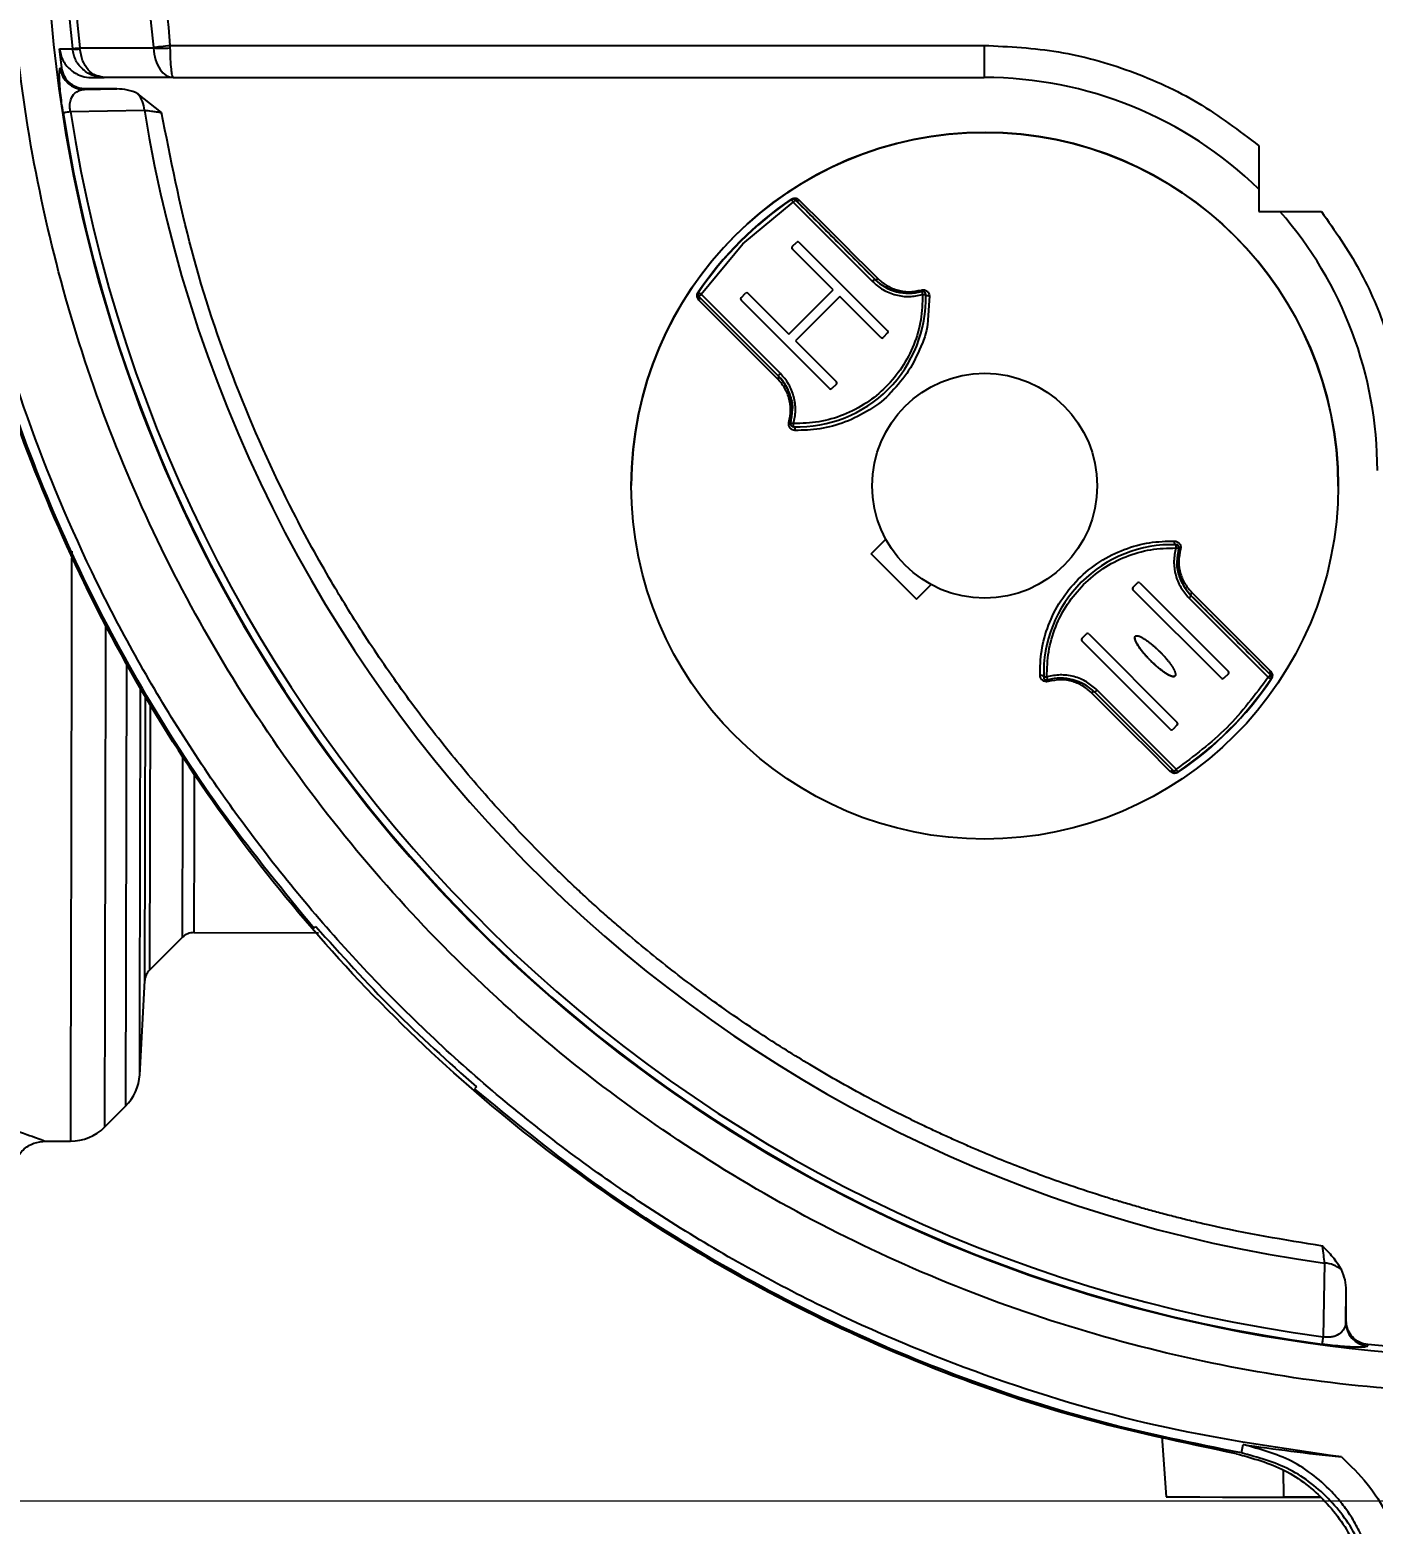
# Model space of a CAD drawing. Header units: millimetres. Extents: x 2126 to 3741, y 477 to 1658.
# Drawn here: x 2399.4 to 2483.1, y 1255.5 to 1348.6 of the extents above; entities that cross this region are included whole.
import ezdxf

# ---------------------------------------------------------------- set-up
doc = ezdxf.new("R2010")
doc.units = ezdxf.units.MM
doc.layers.add('AM_5', color=3, linetype='Continuous', lineweight=25)
doc.styles.add('SLDTEXTSTYLE1', font='txt.shx', dxfattribs={"width": 0.7, "bigfont": 'gbcbig.shx'})
doc.dimstyles.new('SLDDIMSTYLE12$0', dxfattribs={"dimtxt": 12, "dimasz": 10, "dimexe": 0, "dimexo": 0.0625, "dimgap": 0.875, "dimtad": 1, "dimdec": 1, "dimlfac": 1.8, "dimrnd": 1e-09, "dimzin": 12, "dimdsep": 46, "dimtxsty": 'SLDTEXTSTYLE1', "dimcen": 0.09, "dimdle": 8.16, "dimclrd": 3, "dimclre": 3, "dimadec": 0, "dimazin": 3, "dimtfac": 1, "dimtdec": 1, "dimtofl": 0, "dimtmove": 0, "dimatfit": 3, "dimfxl": 0, "dimfrac": 2, "dimtolj": 1, "dimlwd": 5, "dimlwe": 5, "dimarcsym": 0})

# ---------------------------------------------------------------- blocks, each defined once
blk = doc.blocks.new('*D20')
at = {"layer": 'AM_5', "color": 3, "lineweight": 5, "transparency": 16777216}
blk.add_line((2548.033, 1555.7), (2264.196, 1555.7), dxfattribs=at)
at = {"layer": 'AM_5', "color": 3, "linetype": 'Continuous', "lineweight": 5, "transparency": 16777216}
for p, q in [((2264.196, 1545.7), (2264.196, 1266.959)), ((2595.101, 1256.959), (2264.196, 1256.959))]:
    blk.add_line(p, q, dxfattribs=at)
at = {"layer": 'AM_5', "color": 3, "transparency": 16777216}
for points in [[(2262.529, 1545.7), (2265.863, 1545.7), (2264.196, 1555.7)], [(2262.529, 1266.959), (2265.863, 1266.959), (2264.196, 1256.959)]]:
    blk.add_solid(points, dxfattribs=at)
at = {"layer": 'Defpoints', "color": 0, "transparency": 16777216}
for p in [(2548.096, 1555.7), (2264.196, 1256.959), (2595.163, 1256.959)]:
    blk.add_point(p, dxfattribs=at)
at = {"layer": 'AM_5', "color": 0, "transparency": 16777216, "insert": (2257.321, 1403.647), "char_height": 12, "attachment_point": 5, "rotation": 90, "style": 'SLDTEXTSTYLE1'}
blk.add_mtext('\\A1;350', dxfattribs=at)
blk = doc.blocks.new('*D11')
at = {"layer": 'AM_5', "color": 3, "linetype": 'Continuous', "lineweight": 5, "transparency": 16777216}
for p, q in [((2370.664, 1257.376), (2370.616, 1235.02)), ((2519.74, 1234.701), (2380.616, 1234.999))]:
    blk.add_line(p, q, dxfattribs=at)
at = {"layer": 'AM_5', "color": 3, "lineweight": 5, "transparency": 16777216}
blk.add_line((2529.787, 1257.036), (2529.74, 1234.68), dxfattribs=at)
at = {"layer": 'AM_5', "color": 3, "transparency": 16777216}
for points in [[(2380.62, 1236.665), (2380.612, 1233.332), (2370.616, 1235.02)], [(2519.743, 1236.368), (2519.736, 1233.034), (2529.74, 1234.68)]]:
    blk.add_solid(points, dxfattribs=at)
at = {"layer": 'Defpoints', "color": 0, "transparency": 16777216}
for p in [(2370.664, 1257.438), (2529.788, 1257.098), (2370.616, 1235.02)]:
    blk.add_point(p, dxfattribs=at)
at = {"layer": 'AM_5', "color": 0, "transparency": 16777216, "insert": (2449.975, 1241.725), "char_height": 12, "attachment_point": 5, "rotation": 359.87749, "style": 'SLDTEXTSTYLE1'}
blk.add_mtext('\\A1;160', dxfattribs=at)

msp = doc.modelspace()

# ---------------------------------------------------------------- linework, layer by layer
at = {"color": 7, "linetype": 'Continuous', "lineweight": 25}
for p, q in [((2401.289, 1347.374), (2402.093, 1347.372)), ((2401.427, 1346.198), (2401.289, 1347.374)), ((2402.092, 1347.39), (2402.093, 1347.372)), ((2402.554, 1347.441), (2407.139, 1347.433)), ((2402.559, 1347.372), (2402.554, 1347.441)), ((2407.139, 1347.433), (2407.136, 1347.474)), ((2408.162, 1347.594), (2458.853, 1347.594)), ((2408.162, 1347.594), (2408.165, 1347.433)), ((2458.853, 1347.594), (2458.853, 1345.594)), ((2401.332, 1346.166), (2401.427, 1346.198)), ((2403.28, 1345.594), (2404.068, 1345.594)), ((2404.068, 1345.594), (2403.776, 1345.646)), ((2404.068, 1345.594), (2403.805, 1345.656)), ((2408.363, 1345.594), (2404.068, 1345.594)), ((2408.363, 1345.594), (2458.853, 1345.594)), ((2402.819, 1344.85), (2404.86, 1344.883)), ((2404.86, 1344.883), (2402.916, 1344.883)), ((2407.642, 1343.409), (2406.167, 1344.584)), ((2401.971, 1343.477), (2406.571, 1343.56)), ((2475.935, 1341.342), (2475.935, 1337.256)), ((2443.816, 1335.239), (2446.955, 1337.828)), ((2446.843, 1337.994), (2446.829, 1338.014)), ((2446.843, 1337.994), (2446.843, 1337.994)), ((2446.955, 1337.828), (2451.887, 1332.896)), ((2447.096, 1337.97), (2452.029, 1333.037)), ((2447.096, 1337.97), (2447.096, 1337.97)), ((2475.935, 1337.256), (2479.836, 1337.256)), ((2441.227, 1332.101), (2443.816, 1335.239)), ((2446.892, 1335.063), (2447.175, 1335.345)), ((2447.316, 1335.345), (2452.832, 1329.83)), ((2449.438, 1332.376), (2446.892, 1334.921)), ((2446.892, 1334.921), (2446.892, 1334.921)), ((2449.438, 1332.376), (2446.892, 1334.921)), ((2441.061, 1332.213), (2441.041, 1332.226)), ((2441.061, 1332.213), (2441.061, 1332.213)), ((2443.71, 1331.881), (2443.993, 1332.163)), ((2444.134, 1332.163), (2446.68, 1329.618)), ((2446.68, 1329.618), (2449.438, 1332.376)), ((2449.438, 1332.376), (2449.438, 1332.376)), ((2452.029, 1333.037), (2452.029, 1333.037)), ((2441.089, 1331.724), (2440.991, 1331.902)), ((2441.027, 1332.101), (2441.027, 1332.101)), ((2446.018, 1327.027), (2441.086, 1331.959)), ((2446.16, 1327.168), (2441.227, 1332.101)), ((2449.225, 1326.224), (2443.71, 1331.739)), ((2443.71, 1331.739), (2443.71, 1331.739)), ((2449.225, 1326.224), (2443.71, 1331.739)), ((2449.862, 1331.951), (2447.104, 1329.194)), ((2449.862, 1331.951), (2447.104, 1329.194)), ((2452.407, 1329.406), (2449.862, 1331.951)), ((2449.862, 1331.951), (2449.862, 1331.951)), ((2452.407, 1329.406), (2449.862, 1331.951)), ((2455.21, 1331.837), (2455.21, 1331.837)), ((2455.435, 1331.991), (2455.334, 1330.48)), ((2452.407, 1329.406), (2452.407, 1329.406)), ((2452.832, 1329.689), (2452.549, 1329.406)), ((2452.832, 1329.689), (2452.549, 1329.406)), ((2452.549, 1329.406), (2452.549, 1329.406)), ((2452.832, 1329.689), (2452.832, 1329.689)), ((2447.104, 1329.194), (2449.65, 1326.648)), ((2447.104, 1329.194), (2447.104, 1329.194)), ((2449.225, 1326.224), (2449.225, 1326.224)), ((2449.65, 1326.507), (2449.367, 1326.224)), ((2449.65, 1326.507), (2449.367, 1326.224)), ((2449.367, 1326.224), (2449.367, 1326.224)), ((2449.65, 1326.507), (2449.65, 1326.507)), ((2446.895, 1324.903), (2446.787, 1324.102)), ((2446.78, 1324.049), (2446.78, 1324.049)), ((2446.974, 1323.849), (2446.98, 1324.049)), ((2436.878, 1320.202), (2436.878, 1320.202)), ((2480.877, 1320.155), (2480.877, 1320.155)), ((2451.806, 1315.935), (2452.72, 1316.849)), ((2452.72, 1316.849), (2452.72, 1316.849)), ((2470.781, 1316.507), (2470.775, 1316.307)), ((2451.806, 1315.935), (2454.635, 1313.107)), ((2470.86, 1315.454), (2470.968, 1316.254)), ((2470.975, 1316.307), (2470.975, 1316.307)), ((2455.548, 1314.02), (2454.635, 1313.107)), ((2454.635, 1313.107), (2455.548, 1314.02)), ((2455.548, 1314.02), (2455.548, 1314.02)), ((2468.105, 1313.849), (2468.388, 1314.132)), ((2473.621, 1308.193), (2468.105, 1313.708)), ((2468.105, 1313.708), (2468.105, 1313.708)), ((2473.621, 1308.193), (2468.105, 1313.708)), ((2468.53, 1314.132), (2474.045, 1308.617)), ((2454.635, 1313.107), (2454.635, 1313.107)), ((2471.595, 1313.188), (2476.528, 1308.255)), ((2471.737, 1313.329), (2476.669, 1308.397)), ((2471.737, 1313.329), (2471.737, 1313.329)), ((2464.923, 1310.667), (2465.206, 1310.95)), ((2465.348, 1310.95), (2470.863, 1305.435)), ((2470.439, 1305.011), (2464.923, 1310.526)), ((2464.923, 1310.526), (2464.923, 1310.526)), ((2470.439, 1305.011), (2464.923, 1310.526)), ((2405.46, 1309.21), (2405.401, 1281.55)), ((2462.545, 1308.519), (2462.545, 1308.519)), ((2473.621, 1308.193), (2473.621, 1308.193)), ((2474.045, 1308.475), (2473.762, 1308.193)), ((2474.045, 1308.475), (2473.762, 1308.193)), ((2473.762, 1308.193), (2473.762, 1308.193)), ((2474.045, 1308.475), (2474.045, 1308.475)), ((2476.666, 1308.632), (2476.772, 1308.441)), ((2476.669, 1308.397), (2476.669, 1308.397)), ((2476.714, 1308.13), (2476.694, 1308.143)), ((2476.728, 1308.255), (2476.728, 1308.255)), ((2406.599, 1289.366), (2406.637, 1307.128)), ((2470.659, 1302.386), (2465.726, 1307.319)), ((2470.8, 1302.528), (2465.868, 1307.46)), ((2406.928, 1306.691), (2406.892, 1290.02)), ((2470.863, 1305.293), (2470.58, 1305.011)), ((2470.863, 1305.293), (2470.58, 1305.011)), ((2470.863, 1305.293), (2470.863, 1305.293)), ((2470.439, 1305.011), (2470.439, 1305.011)), ((2470.58, 1305.011), (2470.58, 1305.011)), ((2470.601, 1302.291), (2470.423, 1302.39)), ((2470.912, 1302.362), (2470.926, 1302.342)), ((2409.653, 1292.356), (2417.402, 1292.339)), ((2417.129, 1292.63), (2417.24, 1292.742)), ((2406.892, 1290.02), (2408.945, 1292.064)), ((2406.278, 1283.478), (2406.599, 1289.366)), ((2427.235, 1282.746), (2427.124, 1282.635)), ((2404.092, 1280.246), (2405.401, 1281.55)), ((2400.411, 1279.375), (2401.968, 1279.372)), ((2480.031, 1271.78), (2479.949, 1267.193)), ((2481.346, 1268.103), (2481.378, 1270.067)), ((2481.378, 1268.197), (2481.378, 1270.067)), ((2482.726, 1266.704), (2482.695, 1266.612)), ((2485.17, 1266.49), (2482.726, 1266.704)), ((2469.909, 1260.984), (2470.164, 1257.226)), ((2474.85, 1259.965), (2474.969, 1260.481)), ((2477.499, 1257.21), (2477.476, 1258.893)), ((2479.715, 1257.206), (2477.499, 1257.21))]:
    msp.add_line(p, q, dxfattribs=at)
at = {"color": 7, "linetype": 'Continuous', "lineweight": 25, "flags": 128}
for points in [[(2402.092, 1347.39), (2402.106, 1347.391), (2402.133, 1347.394), (2402.173, 1347.399), (2402.226, 1347.405), (2402.292, 1347.412), (2402.369, 1347.421), (2402.456, 1347.43), (2402.554, 1347.441)], [(2407.136, 1347.474), (2407.243, 1347.486), (2407.359, 1347.5), (2407.481, 1347.514), (2407.61, 1347.529), (2407.743, 1347.545), (2407.881, 1347.561), (2408.021, 1347.577), (2408.162, 1347.594)], [(2402.819, 1344.85), (2402.873, 1344.869), (2402.916, 1344.883)], [(2401.511, 1343.406), (2401.525, 1343.408), (2401.552, 1343.413), (2401.592, 1343.419), (2401.645, 1343.427), (2401.71, 1343.437), (2401.786, 1343.449), (2401.874, 1343.462), (2401.971, 1343.477)], [(2446.843, 1337.994), (2446.845, 1337.991), (2446.851, 1337.982), (2446.862, 1337.966), (2446.876, 1337.946), (2446.892, 1337.92), (2446.912, 1337.892), (2446.933, 1337.861), (2446.955, 1337.828)], [(2447.096, 1337.97), (2447.093, 1337.967), (2447.085, 1337.959), (2447.072, 1337.946), (2447.055, 1337.928), (2447.033, 1337.907), (2447.009, 1337.883), (2446.982, 1337.856), (2446.955, 1337.828)], [(2447.332, 1337.966), (2447.814, 1337.484), (2448.336, 1336.961), (2448.898, 1336.4), (2449.496, 1335.802), (2450.129, 1335.168), (2450.797, 1334.501), (2451.496, 1333.802), (2452.224, 1333.073)], [(2452.029, 1333.037), (2452.045, 1333.025), (2452.065, 1333.018), (2452.088, 1333.016), (2452.113, 1333.018), (2452.141, 1333.025), (2452.169, 1333.037), (2452.197, 1333.053), (2452.224, 1333.073)], [(2441.061, 1332.213), (2441.065, 1332.211), (2441.074, 1332.204), (2441.089, 1332.194), (2441.11, 1332.18), (2441.135, 1332.163), (2441.164, 1332.144), (2441.195, 1332.123), (2441.227, 1332.101)], [(2452.029, 1333.037), (2452.026, 1333.035), (2452.018, 1333.026), (2452.005, 1333.013), (2451.987, 1332.996), (2451.966, 1332.974), (2451.941, 1332.95), (2451.915, 1332.923), (2451.887, 1332.896)], [(2454.953, 1332.268), (2454.954, 1332.264), (2454.957, 1332.253), (2454.962, 1332.236), (2454.969, 1332.212), (2454.977, 1332.182), (2454.986, 1332.149), (2454.996, 1332.113), (2455.007, 1332.075)], [(2441.086, 1331.959), (2441.088, 1331.962), (2441.096, 1331.97), (2441.11, 1331.983), (2441.127, 1332.001), (2441.149, 1332.022), (2441.173, 1332.047), (2441.2, 1332.073), (2441.227, 1332.101)], [(2445.982, 1326.831), (2445.253, 1327.56), (2444.554, 1328.259), (2443.887, 1328.926), (2443.254, 1329.56), (2442.655, 1330.158), (2442.094, 1330.719), (2441.572, 1331.242), (2441.089, 1331.724)], [(2455.007, 1332.075), (2455.046, 1332.077), (2455.083, 1332.078), (2455.118, 1332.079), (2455.148, 1332.08), (2455.173, 1332.08), (2455.192, 1332.081), (2455.203, 1332.081), (2455.207, 1332.081)], [(2455.435, 1331.991), (2455.392, 1331.989), (2455.351, 1331.992), (2455.312, 1331.999), (2455.277, 1332.01), (2455.248, 1332.024), (2455.226, 1332.042), (2455.212, 1332.061), (2455.207, 1332.081)], [(2446.018, 1327.027), (2446.03, 1327.011), (2446.037, 1326.991), (2446.04, 1326.968), (2446.037, 1326.942), (2446.03, 1326.915), (2446.018, 1326.887), (2446.002, 1326.859), (2445.982, 1326.831)], [(2446.018, 1327.027), (2446.021, 1327.03), (2446.029, 1327.038), (2446.042, 1327.051), (2446.06, 1327.068), (2446.081, 1327.09), (2446.106, 1327.114), (2446.132, 1327.141), (2446.16, 1327.168)], [(2446.787, 1324.102), (2446.791, 1324.101), (2446.802, 1324.098), (2446.82, 1324.093), (2446.844, 1324.087), (2446.873, 1324.078), (2446.906, 1324.069), (2446.943, 1324.059), (2446.98, 1324.049)], [(2446.974, 1323.849), (2446.995, 1323.844), (2447.014, 1323.83), (2447.031, 1323.808), (2447.046, 1323.779), (2447.057, 1323.744), (2447.064, 1323.705), (2447.066, 1323.663), (2447.065, 1323.621)], [(2470.781, 1316.507), (2470.76, 1316.512), (2470.741, 1316.526), (2470.724, 1316.548), (2470.709, 1316.577), (2470.698, 1316.612), (2470.691, 1316.651), (2470.689, 1316.693), (2470.69, 1316.735)], [(2402.047, 1316.114), (2402.045, 1315.257), (2402.036, 1310.953), (2402.027, 1306.858), (2402.019, 1302.99), (2402.011, 1299.366), (2402.004, 1296.003), (2401.997, 1292.915), (2401.991, 1290.118), (2401.986, 1287.622), (2401.981, 1285.44), (2401.977, 1283.581), (2401.974, 1282.053), (2401.971, 1280.864), (2401.97, 1280.019), (2401.969, 1279.521), (2401.968, 1279.372)], [(2454.635, 1313.107), (2454.282, 1313.46), (2453.928, 1313.813), (2453.575, 1314.167), (2453.221, 1314.521), (2452.867, 1314.875), (2452.513, 1315.229), (2452.159, 1315.582), (2451.806, 1315.935)], [(2470.968, 1316.254), (2470.964, 1316.255), (2470.953, 1316.258), (2470.935, 1316.263), (2470.911, 1316.269), (2470.882, 1316.278), (2470.849, 1316.287), (2470.812, 1316.297), (2470.775, 1316.307)], [(2471.737, 1313.329), (2471.734, 1313.327), (2471.726, 1313.318), (2471.713, 1313.305), (2471.695, 1313.288), (2471.674, 1313.266), (2471.649, 1313.242), (2471.623, 1313.215), (2471.595, 1313.188)], [(2471.737, 1313.329), (2471.725, 1313.345), (2471.718, 1313.365), (2471.715, 1313.388), (2471.718, 1313.414), (2471.725, 1313.441), (2471.737, 1313.469), (2471.753, 1313.498), (2471.773, 1313.525)], [(2471.773, 1313.525), (2472.502, 1312.796), (2473.201, 1312.097), (2473.868, 1311.43), (2474.501, 1310.796), (2475.1, 1310.198), (2475.661, 1309.637), (2476.183, 1309.115), (2476.666, 1308.632)], [(2404.158, 1311.431), (2404.156, 1310.39), (2404.147, 1306.33), (2404.139, 1302.508), (2404.131, 1298.941), (2404.124, 1295.646), (2404.118, 1292.638), (2404.112, 1289.931), (2404.107, 1287.537), (2404.103, 1285.469), (2404.099, 1283.735), (2404.096, 1282.343), (2404.094, 1281.3), (2404.092, 1280.611), (2404.092, 1280.279), (2404.092, 1280.246)], [(2462.548, 1308.275), (2462.543, 1308.295), (2462.529, 1308.315), (2462.507, 1308.332), (2462.478, 1308.346), (2462.443, 1308.357), (2462.404, 1308.364), (2462.363, 1308.367), (2462.32, 1308.365)], [(2462.548, 1308.275), (2462.552, 1308.275), (2462.563, 1308.275), (2462.582, 1308.276), (2462.607, 1308.276), (2462.637, 1308.277), (2462.672, 1308.278), (2462.709, 1308.279), (2462.748, 1308.281)], [(2462.802, 1308.088), (2462.801, 1308.092), (2462.798, 1308.103), (2462.793, 1308.12), (2462.786, 1308.144), (2462.778, 1308.174), (2462.769, 1308.207), (2462.759, 1308.243), (2462.748, 1308.281)], [(2476.669, 1308.397), (2476.667, 1308.394), (2476.659, 1308.386), (2476.645, 1308.373), (2476.628, 1308.355), (2476.606, 1308.334), (2476.582, 1308.309), (2476.555, 1308.283), (2476.528, 1308.255)], [(2476.528, 1308.255), (2476.56, 1308.233), (2476.591, 1308.212), (2476.62, 1308.193), (2476.645, 1308.176), (2476.666, 1308.162), (2476.681, 1308.152), (2476.69, 1308.145), (2476.694, 1308.143)], [(2465.726, 1307.319), (2465.71, 1307.331), (2465.69, 1307.338), (2465.667, 1307.34), (2465.642, 1307.338), (2465.614, 1307.331), (2465.586, 1307.319), (2465.558, 1307.303), (2465.531, 1307.283)], [(2470.423, 1302.39), (2469.941, 1302.872), (2469.419, 1303.395), (2468.857, 1303.956), (2468.259, 1304.554), (2467.626, 1305.188), (2466.958, 1305.855), (2466.259, 1306.554), (2465.531, 1307.283)], [(2465.726, 1307.319), (2465.729, 1307.322), (2465.737, 1307.33), (2465.75, 1307.343), (2465.768, 1307.36), (2465.789, 1307.382), (2465.814, 1307.406), (2465.84, 1307.433), (2465.868, 1307.46)], [(2470.659, 1302.386), (2470.662, 1302.389), (2470.67, 1302.397), (2470.683, 1302.41), (2470.7, 1302.428), (2470.722, 1302.449), (2470.746, 1302.474), (2470.773, 1302.5), (2470.8, 1302.528)], [(2470.912, 1302.362), (2470.91, 1302.365), (2470.904, 1302.375), (2470.893, 1302.39), (2470.879, 1302.41), (2470.863, 1302.436), (2470.843, 1302.464), (2470.822, 1302.495), (2470.8, 1302.528)], [(2481.378, 1268.197), (2481.36, 1268.144), (2481.346, 1268.103)], [(2479.888, 1266.731), (2479.89, 1266.746), (2479.894, 1266.773), (2479.899, 1266.813), (2479.906, 1266.866), (2479.915, 1266.931), (2479.925, 1267.008), (2479.937, 1267.095), (2479.949, 1267.193)], [(2470.164, 1257.226), (2470.173, 1257.226), (2470.47, 1257.225), (2471.176, 1257.224), (2472.259, 1257.222), (2473.672, 1257.219), (2475.35, 1257.215), (2477.22, 1257.211)], [(2477.22, 1257.211), (2478.401, 1257.208), (2479.523, 1257.206), (2479.776, 1257.206)]]:
    msp.add_lwpolyline(points, dxfattribs=at)
at = {"color": 7, "linetype": 'Continuous', "lineweight": 25}
for radius in [22, 7]:
    msp.add_circle((2458.877, 1320.178), radius, dxfattribs=at)
for centre, radius, start, end in [((2491.878, 1357.383), 91.48, 295.79271, 180), ((2491.878, 1357.383), 90.341, 353.64897, 186.35103), ((2491.878, 1357.383), 89.875, 353.64897, 186.35103), ((2491.878, 1357.383), 85.319, 353.33017, 186.66983), ((2491.878, 1357.383), 91.48, 180, 290.22656), ((2402.326, 1349.198), 1.84, 262.72784, 277.27081), ((2407.652, 1361.756), 14.332, 267.94958, 272.05017), ((2402.821, 1346.35), 1.5, 187.07071, 269.91276), ((2458.853, 1321.13), 24.464, 45.7131, 90), ((2404.81, 1343.458), 1.764, 3.33536, 39.6988), ((2491.878, 1357.383), 91.441, 188.79238, 262.46584), ((2491.878, 1357.383), 90.976, 188.79238, 262.46584), ((2491.878, 1357.383), 86.42, 189.2043, 262.12076), ((2458.877, 1320.178), 22, 359.93876, 179.93876), ((2458.877, 1320.178), 21.524, 124.039, 145.96101), ((2458.877, 1320.178), 21.5, 124.039, 145.96101), ((2458.877, 1320.178), 21.5, 124.039, 145.96101), ((2446.955, 1337.828), 0.2, 45, 124.039), ((2447.216, 1338.106), 0.182, 228.62275, 309.53632), ((2458.853, 1321.13), 24.464, 0, 41.23805), ((2446.963, 1334.992), 0.1, 135, 225), ((2446.963, 1334.992), 0.1, 179.93876, 225), ((2447.246, 1335.275), 0.1, 45, 135), ((2441.227, 1332.101), 0.2, 145.96101, 225), ((2444.064, 1332.093), 0.1, 45, 135), ((2454.15, 1335.159), 3, 225, 285.53097), ((2454.273, 1332.161), 0.689, 8.91012, 16.87572), ((2455.007, 1332.075), 0.2, 45, 105.53097), ((2455.007, 1332.075), 0.2, 1.69061, 45), ((2440.949, 1331.84), 0.182, 320.52206, 40.08436), ((2443.781, 1331.81), 0.1, 135, 225), ((2443.781, 1331.81), 0.1, 179.93876, 225), ((2447.21, 1331.845), 8, 268.3094, 1.69061), ((2452.478, 1329.476), 0.1, 225, 315), ((2452.478, 1329.476), 0.1, 225, 315), ((2452.761, 1329.759), 0.1, 315, 45), ((2452.761, 1329.759), 0.1, 315, 359.93876), ((2443.897, 1324.906), 3, 344.46904, 45), ((2449.579, 1326.577), 0.1, 315, 45), ((2449.579, 1326.577), 0.1, 315, 359.93876), ((2449.296, 1326.294), 0.1, 225, 315), ((2449.296, 1326.294), 0.1, 225, 315), ((2446.894, 1324.783), 0.689, 253.12457, 261.08826), ((2446.98, 1324.049), 0.2, 164.46904, 225), ((2446.98, 1324.049), 0.2, 225, 268.3094), ((2470.545, 1308.511), 8, 88.3094, 181.69061), ((2470.775, 1316.307), 0.2, 45, 88.3094), ((2470.775, 1316.307), 0.2, 344.46904, 45), ((2473.858, 1315.451), 3, 164.46904, 225), ((2470.861, 1315.574), 0.688, 73.124, 81.09101), ((2468.176, 1313.779), 0.1, 135, 225), ((2468.176, 1313.779), 0.1, 179.93876, 225), ((2468.459, 1314.062), 0.1, 45, 135), ((2465.277, 1310.88), 0.1, 45, 135), ((2464.994, 1310.597), 0.1, 135, 225), ((2464.994, 1310.597), 0.1, 179.93876, 225), ((2462.748, 1308.281), 0.2, 181.69061, 225), ((2462.748, 1308.281), 0.2, 225, 285.53097), ((2463.605, 1305.197), 3, 45, 105.53097), ((2463.482, 1308.195), 0.689, 188.91062, 196.87572), ((2458.877, 1320.178), 21.5, 304.039, 325.96101), ((2458.877, 1320.178), 21.524, 304.039, 325.96101), ((2473.691, 1308.263), 0.1, 225, 315), ((2473.691, 1308.263), 0.1, 225, 315), ((2473.974, 1308.546), 0.1, 315, 45), ((2473.974, 1308.546), 0.1, 315, 359.93876), ((2476.806, 1308.517), 0.182, 140.46383, 221.37738), ((2476.528, 1308.255), 0.2, 325.96101, 45), ((2470.792, 1305.364), 0.1, 315, 45), ((2470.792, 1305.364), 0.1, 315, 359.93876), ((2470.509, 1305.081), 0.1, 225, 315), ((2470.509, 1305.081), 0.1, 225, 315), ((2470.539, 1302.249), 0.182, 49.91552, 129.47781), ((2470.8, 1302.528), 0.2, 225, 304.039), ((2409.651, 1291.356), 1, 89.87803, 134.86738), ((2407.598, 1289.311), 1, 134.87751, 176.87751), ((2403.285, 1283.676), 3, 314.87751, 356.87751), ((2401.975, 1282.372), 3, 269.87751, 314.87751), ((2479.947, 1270.01), 1.772, 50.3646, 87.29391), ((2482.846, 1268.105), 1.5, 180.08872, 264.21159)]:
    msp.add_arc(centre, radius, start, end, dxfattribs=at)
for points in [[(2491.878, 1441.67), (2488.915, 1441.58), (2482.99, 1441.399), (2474.201, 1439.944), (2465.608, 1437.639), (2457.307, 1434.424), (2449.39, 1430.358), (2441.945, 1425.481), (2435.054, 1419.847), (2428.795, 1413.519), (2423.237, 1406.567), (2418.442, 1399.069), (2414.462, 1391.108), (2411.343, 1382.773), (2409.114, 1374.154), (2407.823, 1365.352), (2407.399, 1356.453), (2407.907, 1350.547), (2408.162, 1347.594)], [(2491.878, 1263.644), (2488.81, 1263.731), (2482.675, 1263.905), (2473.561, 1265.308), (2464.623, 1267.533), (2455.947, 1270.641), (2447.618, 1274.579), (2439.715, 1279.317), (2432.314, 1284.805), (2425.487, 1290.993), (2419.299, 1297.82), (2413.81, 1305.221), (2409.073, 1313.124), (2405.135, 1321.454), (2402.027, 1330.129), (2399.802, 1339.067), (2398.399, 1348.181), (2398.224, 1354.317), (2398.137, 1357.384)], [(2458.853, 1347.594), (2460.401, 1347.516), (2463.497, 1347.36), (2467.989, 1346.092), (2472.237, 1344.161), (2474.703, 1342.282), (2475.935, 1341.342)], [(2481.088, 1259.711), (2477.437, 1260.235), (2470.134, 1261.283), (2459.49, 1264.402), (2449.247, 1268.61), (2439.547, 1273.966), (2430.507, 1280.37), (2422.245, 1287.752), (2414.864, 1296.014), (2408.459, 1305.053), (2403.104, 1314.754), (2398.896, 1324.997), (2395.776, 1335.64), (2394.728, 1342.943), (2394.204, 1346.595)], [(2474.546, 1259.913), (2471.252, 1260.6), (2464.663, 1261.972), (2455.111, 1265.293), (2445.928, 1269.497), (2437.225, 1274.633), (2429.088, 1280.622), (2421.603, 1287.409), (2414.848, 1294.923), (2408.893, 1303.085), (2403.795, 1311.81), (2399.63, 1321.011), (2396.351, 1330.578), (2395.006, 1337.172), (2394.334, 1340.469)], [(2417.129, 1292.63), (2415.242, 1294.927), (2411.467, 1299.52), (2406.622, 1307.02), (2402.422, 1314.891), (2398.974, 1323.12), (2396.222, 1331.615), (2395.046, 1337.442), (2394.458, 1340.356)], [(2452.029, 1333.037), (2451.064, 1334.002), (2449.136, 1335.93), (2447.776, 1337.29), (2447.096, 1337.97)], [(2479.836, 1337.256), (2480.663, 1336.069), (2482.317, 1333.694), (2484.006, 1329.679), (2485.113, 1325.466), (2485.249, 1322.575), (2485.317, 1321.13)], [(2476.669, 1308.397), (2475.989, 1309.077), (2474.63, 1310.436), (2472.701, 1312.365), (2471.737, 1313.329)], [(2476.528, 1308.255), (2475.711, 1307.163), (2474.076, 1304.979), (2471.892, 1303.345), (2470.8, 1302.528)], [(2417.24, 1292.742), (2418.816, 1290.986), (2421.969, 1287.475), (2425.48, 1284.323), (2427.235, 1282.746)], [(2474.85, 1259.965), (2471.936, 1260.552), (2466.109, 1261.728), (2457.614, 1264.481), (2449.385, 1267.928), (2441.514, 1272.128), (2434.014, 1276.973), (2429.42, 1280.748), (2427.124, 1282.635)], [(2474.546, 1259.913), (2475.574, 1259.631), (2477.63, 1259.066), (2480.163, 1257.05), (2482.041, 1254.412), (2482.494, 1252.329), (2482.721, 1251.287)]]:
    msp.add_open_spline(points, degree=3, dxfattribs=at)
for points, knots in [([(2401.289, 1347.374), (2401.338, 1347.146), (2401.441, 1346.668), (2401.907, 1346.076), (2402.498, 1345.715), (2402.978, 1345.602), (2403.221, 1345.595), (2403.28, 1345.594)], [0, 0, 0, 0, 0.238485, 0.499488, 0.749325, 0.939675, 1, 1, 1, 1]), ([(2403.776, 1345.646), (2403.642, 1345.663), (2403.27, 1345.708), (2402.739, 1346.059), (2402.257, 1346.635), (2402.148, 1347.125), (2402.093, 1347.372)], [0, 0, 0, 0, 0.156251, 0.431173, 0.712703, 1, 1, 1, 1]), ([(2403.805, 1345.656), (2403.716, 1345.67), (2403.446, 1345.716), (2403.053, 1346.06), (2402.684, 1346.634), (2402.601, 1347.125), (2402.559, 1347.372)], [0, 0, 0, 0, 0.138579, 0.41926, 0.706686, 1, 1, 1, 1]), ([(2407.139, 1347.433), (2407.17, 1347.179), (2407.23, 1346.677), (2407.526, 1346.074), (2407.916, 1345.67), (2408.214, 1345.619), (2408.363, 1345.594)], [0, 0, 0, 0, 0.257715, 0.510098, 0.756509, 1, 1, 1, 1]), ([(2408.165, 1347.433), (2408.169, 1347.195), (2408.179, 1346.703), (2408.222, 1346.124), (2408.273, 1345.79), (2408.319, 1345.623), (2408.348, 1345.604), (2408.363, 1345.594)], [0, 0, 0, 0, 0.2418389, 0.4991239, 0.7089992, 0.8444504, 1, 1, 1, 1]), ([(2401.511, 1343.406), (2401.48, 1343.616), (2401.416, 1344.049), (2401.35, 1344.631), (2401.303, 1345.135), (2401.274, 1345.64), (2401.274, 1346.066), (2401.312, 1346.131), (2401.332, 1346.166)], [0, 0, 0, 0, 0.120786, 0.249076, 0.373135, 0.501375, 0.740466, 1, 1, 1, 1]), ([(2402.916, 1344.883), (2402.807, 1344.89), (2402.6, 1344.904), (2402.254, 1345.019), (2401.884, 1345.256), (2401.549, 1345.669), (2401.467, 1346.024), (2401.427, 1346.198)], [0, 0, 0, 0, 0.150225, 0.287109, 0.500534, 0.753834, 1, 1, 1, 1]), ([(2401.971, 1343.477), (2401.958, 1343.544), (2401.933, 1343.678), (2401.928, 1343.872), (2401.946, 1344.047), (2402.021, 1344.361), (2402.302, 1344.748), (2402.616, 1344.81), (2402.819, 1344.85)], [0, 0, 0, 0, 0.057411, 0.114519, 0.17526, 0.241321, 0.512489, 1, 1, 1, 1]), ([(2406.167, 1344.584), (2405.958, 1344.673), (2405.539, 1344.85), (2405.086, 1344.872), (2404.86, 1344.883)], [0, 0, 0, 0, 0.501536, 1, 1, 1, 1]), ([(2406.571, 1343.56), (2406.712, 1343.542), (2406.936, 1343.513), (2407.314, 1343.459), (2407.529, 1343.427), (2407.642, 1343.409)], [0, 0, 0, 0, 0.446397, 0.709937, 1, 1, 1, 1]), ([(2479.904, 1272.84), (2477.524, 1273.23), (2474.833, 1273.672), (2471.873, 1274.371), (2470.953, 1274.598), (2470.036, 1274.835), (2469.122, 1275.082), (2468.211, 1275.34), (2467.573, 1275.528), (2466.968, 1275.71), (2465.918, 1276.032), (2464.337, 1276.551), (2462.555, 1277.183), (2461.01, 1277.765), (2459.766, 1278.261), (2458.735, 1278.689), (2457.944, 1279.027), (2457.156, 1279.373), (2456.372, 1279.727), (2455.591, 1280.089), (2455.045, 1280.348), (2454.527, 1280.599), (2453.461, 1281.119), (2451.763, 1281.992), (2449.752, 1283.101), (2447.558, 1284.382), (2445.324, 1285.782), (2443.253, 1287.184), (2442.01, 1288.069), (2440.948, 1288.844), (2439.783, 1289.719), (2438.26, 1290.92), (2436.994, 1291.966), (2435.981, 1292.832), (2435.212, 1293.506), (2434.451, 1294.189), (2433.698, 1294.882), (2432.954, 1295.583), (2432.441, 1296.078), (2431.987, 1296.522), (2430.52, 1297.971), (2428.15, 1300.485), (2425.161, 1304.035), (2422.556, 1307.467), (2420.235, 1310.869), (2417.978, 1314.535), (2415.192, 1319.615), (2412.137, 1326.459), (2409.335, 1334.795), (2408.206, 1340.538), (2407.642, 1343.409)], [0, 0, 0, 0, 0.066905, 0.07567, 0.084434, 0.093199, 0.101963, 0.110727, 0.119491, 0.120425, 0.128278, 0.149963, 0.166623, 0.180753, 0.195817, 0.203781, 0.211745, 0.219709, 0.227673, 0.235637, 0.243601, 0.24445, 0.251616, 0.276532, 0.297465, 0.315335, 0.34708, 0.370638, 0.384759, 0.389435, 0.407138, 0.425205, 0.443272, 0.452736, 0.4622, 0.471663, 0.481127, 0.490591, 0.500054, 0.500928, 0.50821, 0.557321, 0.596775, 0.636995, 0.676885, 0.711064, 0.756485, 0.837657, 0.918828, 1, 1, 1, 1]), ([(2446.829, 1338.014), (2446.842, 1338.023), (2446.869, 1338.04), (2446.93, 1338.066), (2447.029, 1338.088), (2447.192, 1338.074), (2447.276, 1338.009), (2447.332, 1337.966)], [0, 0, 0, 0, 0.057749, 0.117154, 0.251526, 0.501174, 1, 1, 1, 1]), ([(2447.096, 1337.97), (2447.071, 1337.99), (2447.033, 1338.02), (2446.959, 1338.032), (2446.904, 1338.024), (2446.87, 1338.01), (2446.854, 1338.001), (2446.846, 1337.997), (2446.843, 1337.994)], [0, 0, 0, 0, 0.500032, 0.773163, 0.911126, 0.959646, 0.980448, 1, 1, 1, 1]), ([(2452.224, 1333.073), (2452.391, 1332.928), (2452.725, 1332.635), (2453.385, 1332.348), (2454.144, 1332.213), (2454.669, 1332.312), (2454.932, 1332.361)], [0, 0, 0, 0, 0.24976, 0.500155, 0.750188, 1, 1, 1, 1]), ([(2440.991, 1331.902), (2440.988, 1331.906), (2440.967, 1331.942), (2440.969, 1332.027), (2440.99, 1332.125), (2441.016, 1332.186), (2441.033, 1332.213), (2441.041, 1332.226)], [0, 0, 0, 0, 0.064166, 0.529622, 0.780974, 0.892035, 1, 1, 1, 1]), ([(2451.887, 1332.896), (2452.098, 1332.715), (2452.526, 1332.346), (2453.327, 1332.031), (2454.18, 1331.911), (2454.734, 1332.021), (2455.007, 1332.075)], [0, 0, 0, 0, 0.245589, 0.5, 0.754411, 1, 1, 1, 1]), ([(2454.953, 1332.268), (2454.681, 1332.216), (2454.12, 1332.108), (2453.317, 1332.245), (2452.589, 1332.551), (2452.223, 1332.869), (2452.029, 1333.037)], [0, 0, 0, 0, 0.242664, 0.499933, 0.73499, 1, 1, 1, 1]), ([(2454.932, 1332.361), (2454.964, 1332.368), (2455.028, 1332.381), (2455.124, 1332.37), (2455.213, 1332.34), (2455.313, 1332.275), (2455.409, 1332.16), (2455.426, 1332.047), (2455.435, 1331.991)], [0, 0, 0, 0, 0.123692, 0.250213, 0.373441, 0.501044, 0.749966, 1, 1, 1, 1]), ([(2455.207, 1332.081), (2455.206, 1332.09), (2455.204, 1332.117), (2455.188, 1332.167), (2455.153, 1332.217), (2455.102, 1332.254), (2455.052, 1332.272), (2455.002, 1332.278), (2454.969, 1332.271), (2454.953, 1332.268)], [0, 0, 0, 0, 0.085805, 0.25106, 0.500516, 0.655876, 0.788505, 0.901538, 1, 1, 1, 1]), ([(2455.007, 1332.075), (2454.992, 1331.551), (2454.961, 1330.49), (2454.507, 1328.946), (2453.771, 1327.525), (2452.763, 1326.293), (2451.53, 1325.285), (2450.109, 1324.548), (2448.566, 1324.095), (2447.505, 1324.064), (2446.98, 1324.049)], [0, 0, 0, 0, 0.123694, 0.25, 0.376306, 0.5, 0.623694, 0.75, 0.876306, 1, 1, 1, 1]), ([(2455.334, 1330.48), (2455.333, 1330.466), (2455.299, 1329.935), (2455.16, 1329.36), (2454.902, 1328.849), (2454.898, 1328.843)], [0, 0, 0, 0, 0.026888, 0.987039, 1, 1, 1, 1]), ([(2454.898, 1328.843), (2454.673, 1328.331), (2454.224, 1327.309), (2453.457, 1326.45), (2453.074, 1326.022)], [0, 0, 0, 0, 0.501469, 1, 1, 1, 1]), ([(2446.694, 1324.124), (2446.744, 1324.386), (2446.843, 1324.911), (2446.707, 1325.67), (2446.42, 1326.331), (2446.128, 1326.665), (2445.982, 1326.831)], [0, 0, 0, 0, 0.249812, 0.499845, 0.75024, 1, 1, 1, 1]), ([(2446.018, 1327.027), (2446.188, 1326.833), (2446.508, 1326.467), (2446.797, 1325.738), (2446.936, 1325.199), (2446.896, 1324.907), (2446.895, 1324.903)], [0, 0, 0, 0, 0.348132, 0.656893, 0.994853, 1, 1, 1, 1]), ([(2446.98, 1324.049), (2447.034, 1324.321), (2447.144, 1324.875), (2447.025, 1325.728), (2446.709, 1326.529), (2446.341, 1326.958), (2446.16, 1327.168)], [0, 0, 0, 0, 0.245589, 0.5, 0.754411, 1, 1, 1, 1]), ([(2453.074, 1326.022), (2453.069, 1326.015), (2452.702, 1325.558), (2451.716, 1324.875), (2450.213, 1324.09), (2448.609, 1323.659), (2447.58, 1323.633), (2447.065, 1323.621)], [0, 0, 0, 0, 0.0036459, 0.252446, 0.5014447, 0.7503042, 1, 1, 1, 1]), ([(2447.065, 1323.621), (2447.008, 1323.629), (2446.895, 1323.646), (2446.781, 1323.742), (2446.716, 1323.842), (2446.686, 1323.931), (2446.674, 1324.027), (2446.688, 1324.092), (2446.694, 1324.124)], [0, 0, 0, 0, 0.2496018, 0.4982962, 0.6255893, 0.7486287, 0.8757219, 1, 1, 1, 1]), ([(2462.32, 1308.365), (2462.332, 1308.88), (2462.357, 1309.909), (2462.793, 1311.505), (2463.555, 1313.034), (2464.653, 1314.4), (2466.018, 1315.499), (2467.548, 1316.262), (2469.145, 1316.699), (2470.174, 1316.723), (2470.69, 1316.735)], [0, 0, 0, 0, 0.125198, 0.2499957, 0.3751716, 0.4997698, 0.6246825, 0.749695, 0.8746376, 1, 1, 1, 1]), ([(2470.69, 1316.735), (2470.747, 1316.727), (2470.86, 1316.71), (2470.974, 1316.614), (2471.039, 1316.514), (2471.069, 1316.425), (2471.081, 1316.329), (2471.067, 1316.264), (2471.061, 1316.232)], [0, 0, 0, 0, 0.249602, 0.498296, 0.625589, 0.748629, 0.875722, 1, 1, 1, 1]), ([(2470.968, 1316.254), (2470.971, 1316.269), (2470.977, 1316.303), (2470.972, 1316.353), (2470.954, 1316.402), (2470.917, 1316.454), (2470.866, 1316.489), (2470.816, 1316.505), (2470.79, 1316.507), (2470.781, 1316.507)], [0, 0, 0, 0, 0.098526, 0.211663, 0.344444, 0.500006, 0.749377, 0.913544, 1, 1, 1, 1]), ([(2465.029, 1314.026), (2465.422, 1314.375), (2466.214, 1315.081), (2467.649, 1315.805), (2469.189, 1316.262), (2470.25, 1316.292), (2470.775, 1316.307)], [0, 0, 0, 0, 0.247388, 0.5, 0.752612, 1, 1, 1, 1]), ([(2470.775, 1316.307), (2470.721, 1316.035), (2470.611, 1315.481), (2470.73, 1314.628), (2471.045, 1313.827), (2471.414, 1313.398), (2471.595, 1313.188)], [0, 0, 0, 0, 0.245589, 0.5, 0.754411, 1, 1, 1, 1]), ([(2471.737, 1313.329), (2471.567, 1313.523), (2471.247, 1313.89), (2470.958, 1314.618), (2470.819, 1315.157), (2470.859, 1315.449), (2470.86, 1315.454)], [0, 0, 0, 0, 0.348132, 0.656893, 0.994853, 1, 1, 1, 1]), ([(2471.061, 1316.232), (2471.011, 1315.97), (2470.912, 1315.445), (2471.048, 1314.686), (2471.335, 1314.025), (2471.627, 1313.692), (2471.773, 1313.525)], [0, 0, 0, 0, 0.249812, 0.499845, 0.75024, 1, 1, 1, 1]), ([(2462.748, 1308.281), (2462.763, 1308.806), (2462.793, 1309.867), (2463.251, 1311.407), (2463.974, 1312.841), (2464.68, 1313.634), (2465.029, 1314.026)], [0, 0, 0, 0, 0.247388, 0.5, 0.752612, 1, 1, 1, 1]), ([(2470.722, 1308.334), (2470.712, 1308.327), (2470.692, 1308.31), (2470.639, 1308.299), (2470.583, 1308.304), (2470.528, 1308.317), (2470.485, 1308.33), (2470.442, 1308.346), (2470.401, 1308.364), (2470.36, 1308.383), (2470.319, 1308.404), (2470.266, 1308.432), (2470.214, 1308.463), (2470.15, 1308.502), (2470.099, 1308.535), (2470.037, 1308.577), (2469.975, 1308.62), (2469.902, 1308.674), (2469.83, 1308.729), (2469.759, 1308.785), (2469.689, 1308.842), (2469.62, 1308.901), (2469.552, 1308.96), (2469.484, 1309.02), (2469.395, 1309.101), (2469.307, 1309.184), (2469.221, 1309.269), (2469.157, 1309.333), (2469.094, 1309.398), (2469.011, 1309.485), (2468.93, 1309.574), (2468.85, 1309.665), (2468.791, 1309.733), (2468.733, 1309.803), (2468.676, 1309.873), (2468.621, 1309.944), (2468.566, 1310.017), (2468.513, 1310.09), (2468.47, 1310.152), (2468.429, 1310.215), (2468.397, 1310.266), (2468.366, 1310.318), (2468.336, 1310.37), (2468.307, 1310.423), (2468.281, 1310.478), (2468.266, 1310.512), (2468.252, 1310.547), (2468.242, 1310.576), (2468.231, 1310.612), (2468.218, 1310.663), (2468.211, 1310.722), (2468.223, 1310.778), (2468.239, 1310.799), (2468.247, 1310.809)], [0, 0, 0, 0, 0.009206, 0.021042, 0.042226, 0.054406, 0.066579, 0.07875, 0.090919, 0.103087, 0.115254, 0.127421, 0.151759, 0.163926, 0.188261, 0.200427, 0.224762, 0.249095, 0.273429, 0.297762, 0.322096, 0.346429, 0.370762, 0.395095, 0.419428, 0.468097, 0.49243, 0.516763, 0.541096, 0.565429, 0.614098, 0.638431, 0.662764, 0.687097, 0.711431, 0.735764, 0.760098, 0.784431, 0.808766, 0.820932, 0.845267, 0.857434, 0.869601, 0.89394, 0.906108, 0.918276, 0.92436, 0.93653, 0.942614, 0.954789, 0.979347, 0.989891, 1, 1, 1, 1]), ([(2468.247, 1310.809), (2468.256, 1310.816), (2468.276, 1310.832), (2468.329, 1310.844), (2468.385, 1310.839), (2468.44, 1310.826), (2468.484, 1310.812), (2468.526, 1310.796), (2468.568, 1310.779), (2468.609, 1310.76), (2468.649, 1310.739), (2468.702, 1310.711), (2468.754, 1310.68), (2468.818, 1310.641), (2468.869, 1310.608), (2468.932, 1310.566), (2468.993, 1310.522), (2469.066, 1310.469), (2469.138, 1310.414), (2469.209, 1310.358), (2469.279, 1310.301), (2469.348, 1310.242), (2469.417, 1310.183), (2469.484, 1310.123), (2469.573, 1310.042), (2469.661, 1309.959), (2469.747, 1309.874), (2469.811, 1309.81), (2469.874, 1309.745), (2469.957, 1309.658), (2470.038, 1309.569), (2470.118, 1309.478), (2470.177, 1309.41), (2470.235, 1309.34), (2470.292, 1309.27), (2470.348, 1309.198), (2470.402, 1309.126), (2470.455, 1309.053), (2470.498, 1308.991), (2470.539, 1308.928), (2470.572, 1308.877), (2470.603, 1308.825), (2470.632, 1308.773), (2470.661, 1308.719), (2470.687, 1308.665), (2470.702, 1308.631), (2470.716, 1308.596), (2470.726, 1308.567), (2470.737, 1308.531), (2470.75, 1308.48), (2470.757, 1308.421), (2470.745, 1308.364), (2470.729, 1308.344), (2470.722, 1308.334)], [0, 0, 0, 0, 0.009206, 0.021042, 0.042226, 0.054406, 0.066579, 0.07875, 0.090919, 0.103087, 0.115254, 0.127421, 0.151759, 0.163926, 0.188261, 0.200427, 0.224762, 0.249095, 0.273429, 0.297762, 0.322096, 0.346429, 0.370762, 0.395095, 0.419428, 0.468097, 0.49243, 0.516763, 0.541096, 0.565429, 0.614098, 0.638431, 0.662764, 0.687097, 0.711431, 0.735764, 0.760098, 0.784431, 0.808766, 0.820932, 0.845267, 0.857434, 0.869601, 0.89394, 0.906108, 0.918276, 0.92436, 0.93653, 0.942614, 0.954789, 0.979347, 0.989891, 1, 1, 1, 1]), ([(2468.217, 1310.712), (2468.217, 1310.694), (2468.218, 1310.662), (2468.23, 1310.615), (2468.243, 1310.572), (2468.259, 1310.53), (2468.277, 1310.488), (2468.296, 1310.447), (2468.316, 1310.407), (2468.345, 1310.353), (2468.375, 1310.301), (2468.415, 1310.237), (2468.443, 1310.193), (2468.473, 1310.149), (2468.494, 1310.118), (2468.52, 1310.081), (2468.542, 1310.05), (2468.564, 1310.02), (2468.587, 1309.989), (2468.614, 1309.953), (2468.642, 1309.918), (2468.67, 1309.882), (2468.698, 1309.847), (2468.726, 1309.811), (2468.755, 1309.777), (2468.784, 1309.742), (2468.813, 1309.707), (2468.853, 1309.662), (2468.892, 1309.616), (2468.933, 1309.571), (2468.963, 1309.538), (2468.994, 1309.505), (2469.035, 1309.46), (2469.076, 1309.417), (2469.118, 1309.373), (2469.15, 1309.341), (2469.181, 1309.309), (2469.224, 1309.266), (2469.267, 1309.224), (2469.31, 1309.182), (2469.343, 1309.15), (2469.376, 1309.119), (2469.409, 1309.089), (2469.453, 1309.048), (2469.498, 1309.007), (2469.543, 1308.967), (2469.577, 1308.937), (2469.611, 1308.908), (2469.646, 1308.879), (2469.681, 1308.85), (2469.715, 1308.821), (2469.751, 1308.792), (2469.786, 1308.764), (2469.821, 1308.736), (2469.857, 1308.708), (2469.893, 1308.681), (2469.929, 1308.654), (2469.966, 1308.627), (2470.003, 1308.601), (2470.04, 1308.575), (2470.077, 1308.55), (2470.128, 1308.516), (2470.179, 1308.484), (2470.23, 1308.453), (2470.283, 1308.423), (2470.336, 1308.395), (2470.39, 1308.369), (2470.425, 1308.354), (2470.46, 1308.34), (2470.488, 1308.329), (2470.524, 1308.318), (2470.576, 1308.305), (2470.635, 1308.299), (2470.691, 1308.31), (2470.711, 1308.326), (2470.722, 1308.334)], [0, 0, 0, 0, 0.014584, 0.027115, 0.03964, 0.052161, 0.064681, 0.0772, 0.089719, 0.102237, 0.127277, 0.139795, 0.164832, 0.171091, 0.183609, 0.196126, 0.208644, 0.214902, 0.22742, 0.239937, 0.252455, 0.264972, 0.27749, 0.290007, 0.302525, 0.315042, 0.327559, 0.340077, 0.365112, 0.377629, 0.390147, 0.402664, 0.415182, 0.440217, 0.452734, 0.465252, 0.477769, 0.490286, 0.515321, 0.527839, 0.540356, 0.552874, 0.565391, 0.577908, 0.602944, 0.615461, 0.627978, 0.640496, 0.653013, 0.665531, 0.678048, 0.690566, 0.703083, 0.7156, 0.728118, 0.740635, 0.753153, 0.76567, 0.778188, 0.790705, 0.803223, 0.815741, 0.840778, 0.853296, 0.865814, 0.890855, 0.903374, 0.915893, 0.922153, 0.934674, 0.940933, 0.95346, 0.978726, 0.989579, 1, 1, 1, 1]), ([(2462.823, 1307.995), (2462.791, 1307.988), (2462.727, 1307.975), (2462.631, 1307.986), (2462.542, 1308.016), (2462.442, 1308.081), (2462.346, 1308.196), (2462.329, 1308.309), (2462.32, 1308.365)], [0, 0, 0, 0, 0.123692, 0.250213, 0.373441, 0.501044, 0.749966, 1, 1, 1, 1]), ([(2465.868, 1307.46), (2465.657, 1307.641), (2465.229, 1308.01), (2464.428, 1308.325), (2463.575, 1308.445), (2463.02, 1308.335), (2462.748, 1308.281)], [0, 0, 0, 0, 0.245589, 0.5, 0.754411, 1, 1, 1, 1]), ([(2465.531, 1307.283), (2465.364, 1307.429), (2465.03, 1307.721), (2464.37, 1308.008), (2463.611, 1308.143), (2463.085, 1308.044), (2462.823, 1307.995)], [0, 0, 0, 0, 0.24976, 0.500155, 0.750188, 1, 1, 1, 1]), ([(2476.694, 1308.143), (2476.696, 1308.147), (2476.701, 1308.155), (2476.71, 1308.171), (2476.724, 1308.206), (2476.731, 1308.26), (2476.719, 1308.334), (2476.689, 1308.372), (2476.669, 1308.397)], [0, 0, 0, 0, 0.019949, 0.041211, 0.090998, 0.233378, 0.500651, 1, 1, 1, 1]), ([(2476.772, 1308.441), (2476.778, 1308.398), (2476.788, 1308.331), (2476.765, 1308.231), (2476.739, 1308.17), (2476.722, 1308.143), (2476.714, 1308.13)], [0, 0, 0, 0, 0.4973705, 0.7659569, 0.8846321, 1, 1, 1, 1]), ([(2406.28, 1283.513), (2406.28, 1283.587), (2406.281, 1283.73), (2406.283, 1284.843), (2406.286, 1286.468), (2406.29, 1288.338), (2406.294, 1290.196), (2406.298, 1291.889), (2406.302, 1293.668), (2406.305, 1295.507), (2406.309, 1297.381), (2406.314, 1299.692), (2406.321, 1302.803), (2406.327, 1305.643), (2406.331, 1307.52), (2406.331, 1307.831)], [0, 0, 0, 0, 0.122234, 0.238049, 0.347444, 0.450418, 0.51551, 0.577746, 0.637127, 0.693653, 0.747323, 0.798137, 0.880881, 0.980277, 1, 1, 1, 1]), ([(2408.945, 1292.064), (2408.945, 1292.192), (2408.946, 1292.448), (2408.95, 1294.461), (2408.957, 1297.739), (2408.964, 1300.752), (2408.968, 1302.953), (2408.969, 1303.293)], [0, 0, 0, 0, 0.239087, 0.478173, 0.71726, 0.956346, 1, 1, 1, 1]), ([(2409.674, 1302.304), (2409.671, 1300.841), (2409.665, 1297.835), (2409.658, 1294.773), (2409.654, 1292.73), (2409.653, 1292.48), (2409.653, 1292.356)], [0, 0, 0, 0, 0.240098, 0.493399, 0.746699, 1, 1, 1, 1]), ([(2470.926, 1302.342), (2470.913, 1302.333), (2470.886, 1302.317), (2470.825, 1302.29), (2470.727, 1302.27), (2470.641, 1302.268), (2470.606, 1302.289), (2470.601, 1302.291)], [0, 0, 0, 0, 0.107574, 0.218232, 0.46854, 0.933582, 1, 1, 1, 1]), ([(2392.573, 1281.923), (2392.823, 1281.854), (2394.306, 1281.446), (2396.501, 1280.744), (2398.755, 1279.979), (2400.151, 1279.471), (2400.325, 1279.407), (2400.411, 1279.375)], [0, 0, 0, 0, 0.049705, 0.294472, 0.535397, 0.770057, 1, 1, 1, 1]), ([(2398.407, 1277.433), (2398.44, 1277.681), (2398.492, 1278.062), (2398.749, 1278.517), (2399.01, 1278.828), (2399.331, 1279.077), (2399.796, 1279.316), (2400.179, 1279.352), (2400.428, 1279.375)], [0, 0, 0, 0, 0.239707, 0.368525, 0.500008, 0.63149, 0.760304, 1, 1, 1, 1]), ([(2480.031, 1271.78), (2480.014, 1271.937), (2479.981, 1272.252), (2479.93, 1272.644), (2479.904, 1272.84)], [0, 0, 0, 0, 0.498002, 1, 1, 1, 1]), ([(2481.078, 1271.374), (2480.911, 1271.641), (2480.661, 1272.041), (2480.289, 1272.445), (2480.088, 1272.653), (2479.983, 1272.759), (2479.929, 1272.815), (2479.911, 1272.833), (2479.906, 1272.838), (2479.904, 1272.84)], [0, 0, 0, 0, 0.49931, 0.749558, 0.871896, 0.959867, 0.987646, 0.995751, 1, 1, 1, 1]), ([(2481.378, 1270.067), (2481.367, 1270.294), (2481.344, 1270.748), (2481.166, 1271.166), (2481.078, 1271.374)], [0, 0, 0, 0, 0.501105, 1, 1, 1, 1]), ([(2481.346, 1268.103), (2481.342, 1268.062), (2481.325, 1267.844), (2481.187, 1267.538), (2480.877, 1267.304), (2480.698, 1267.238), (2480.69, 1267.235), (2480.662, 1267.226), (2480.559, 1267.194), (2480.39, 1267.164), (2480.151, 1267.162), (2480.017, 1267.183), (2479.949, 1267.193)], [0, 0, 0, 0, 0.0938433, 0.4997809, 0.7491368, 0.7495324, 0.7524039, 0.7601218, 0.7883567, 0.8879299, 0.9439491, 1, 1, 1, 1]), ([(2482.726, 1266.704), (2482.548, 1266.741), (2482.186, 1266.817), (2481.762, 1267.151), (2481.518, 1267.525), (2481.399, 1267.876), (2481.385, 1268.087), (2481.378, 1268.197)], [0, 0, 0, 0, 0.246443, 0.49945, 0.712469, 0.849556, 1, 1, 1, 1]), ([(2482.695, 1266.612), (2482.66, 1266.591), (2482.593, 1266.551), (2482.153, 1266.542), (2481.647, 1266.56), (2481.145, 1266.594), (2480.553, 1266.648), (2480.107, 1266.704), (2479.888, 1266.731)], [0, 0, 0, 0, 0.259348, 0.499082, 0.628512, 0.7489, 0.876507, 1, 1, 1, 1]), ([(2483.052, 1251.314), (2482.826, 1252.359), (2482.374, 1254.448), (2480.495, 1257.096), (2477.95, 1259.118), (2475.884, 1259.682), (2474.85, 1259.965)], [0, 0, 0, 0, 0.250065, 0.499446, 0.749386, 1, 1, 1, 1]), ([(2474.969, 1260.481), (2475.941, 1260.344), (2477.874, 1260.072), (2480.02, 1259.831), (2481.088, 1259.711)], [0, 0, 0, 0, 0.502443, 1, 1, 1, 1]), ([(2483.201, 1251.564), (2483.105, 1252.205), (2482.92, 1253.428), (2482.318, 1254.907), (2481.703, 1255.996), (2481.161, 1256.762), (2480.066, 1258.05), (2478.108, 1259.63), (2476.001, 1260.201), (2474.969, 1260.481)], [0, 0, 0, 0, 0.149059, 0.284486, 0.365253, 0.437407, 0.500452, 0.755467, 1, 1, 1, 1]), ([(2481.088, 1259.711), (2481.641, 1259.177), (2482.743, 1258.112), (2483.962, 1256.155), (2484.849, 1254.027), (2485.077, 1252.512), (2485.192, 1251.752)], [0, 0, 0, 0, 0.250755, 0.499989, 0.749233, 1, 1, 1, 1])]:
    msp.add_open_spline(points, degree=3, knots=knots, dxfattribs=at)

# ---------------------------------------------------------------- dimensions: what is measured, and where the dimension line sits
at = {"layer": 'AM_5'}
for base, p1, p2, angle, text, picture, middle in [((2264.196, 1256.959), (2548.096, 1555.7), (2595.163, 1256.959), 90, '350', '*D20', (2264.196, 1403.647)), ((2370.616, 1235.02), (2529.788, 1257.098), (2370.664, 1257.438), 179.87749, '160', '*D11', (2449.961, 1234.85))]:
    dim = msp.add_linear_dim(base=base, p1=p1, p2=p2, angle=angle, text=text, dimstyle='SLDDIMSTYLE12$0', override={"dimlfac": 1}, dxfattribs=at)
    dim.commit()
    dim.dimension.update_dxf_attribs({"geometry": picture, "text_midpoint": middle, "dimtype": 160})

doc.saveas('drawing.dxf')
